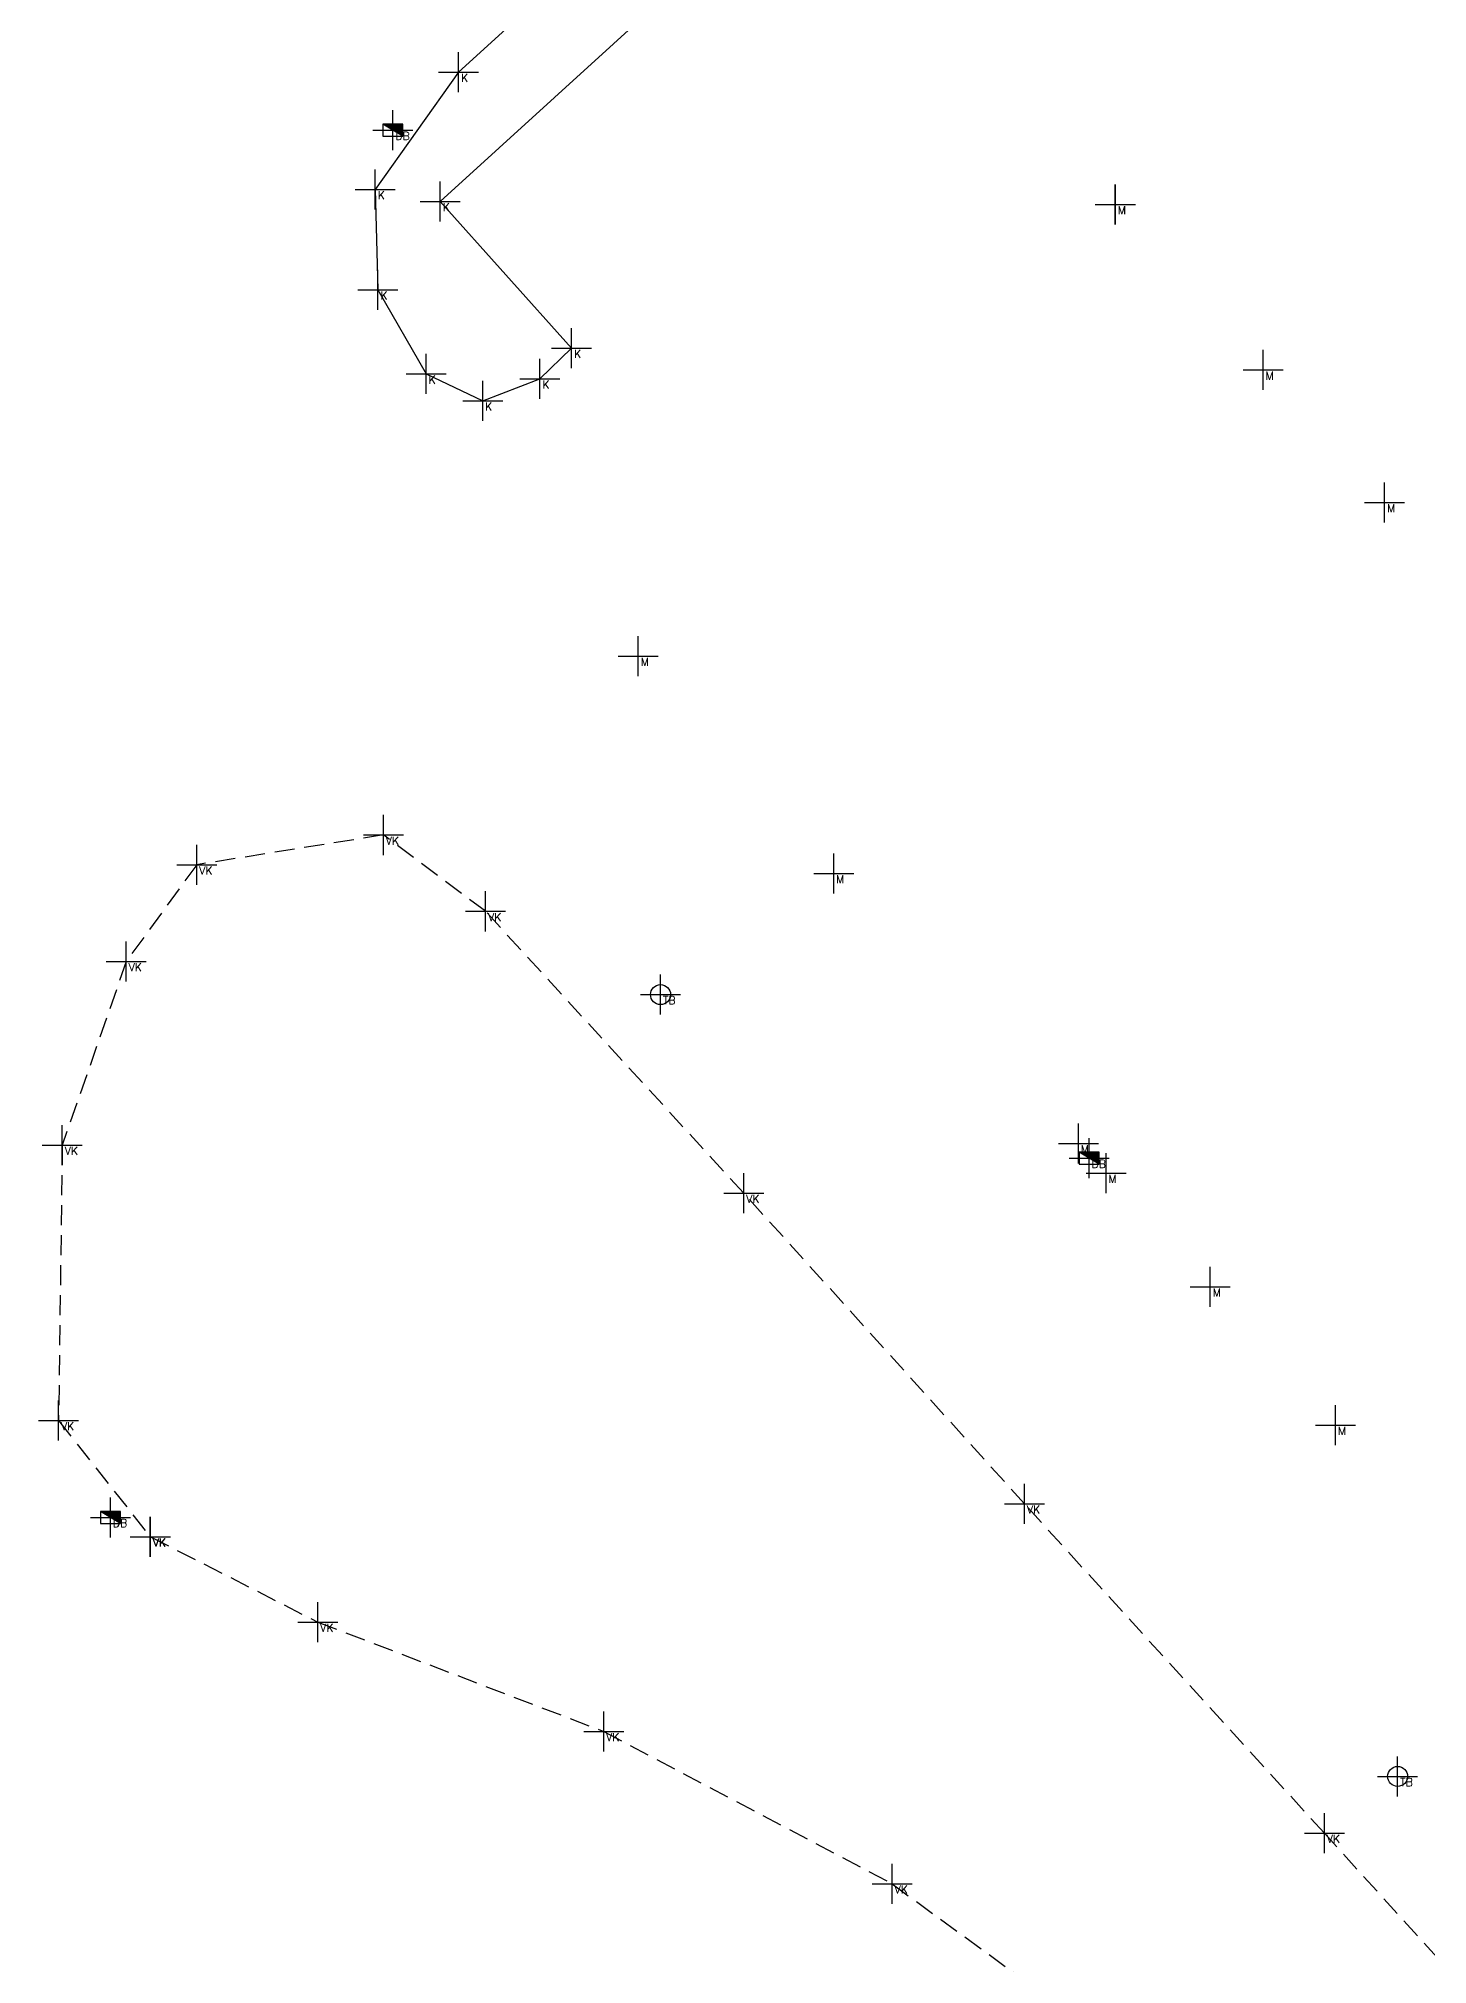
# Model space of a CAD drawing. Header units: metres. Extents: x 113488 to 113987, y 6281306 to 6282136.
# Drawn here: x 113774.98 to 113809.7, y 6281512.29 to 6281560.43 of the extents above; entities that cross this region are included whole.
import ezdxf
from ezdxf.enums import TextEntityAlignment as Align

# ---------------------------------------------------------------- set-up
doc = ezdxf.new("R2010")
doc.units = ezdxf.units.M
doc.header["$PDMODE"] = 2
doc.header["$PDSIZE"] = 0.5
doc.linetypes.add('DASHED', pattern=[0.75, 0.5, -0.25])
for name, color, linetype in [('M-2VA', 7, 'Continuous'), ('M-3YTOR', 7, 'Continuous'), ('M-BEF-BRUNNAR-INMÄTT', 7, 'Continuous'), ('M-BEF-VÄGKANT', 6, 'DASHED'), ('M-BEF-VÄGKANTSTÖD', 1, 'Continuous'), ('M-BRUNNAR', 3, 'Continuous'), ('M-BRUNNSLOCK', 1, 'Continuous'), ('pntdesc', 1, 'Continuous')]:
    doc.layers.add(name, color=color, linetype=linetype)
doc.styles.get("Standard").update_dxf_attribs({"font": 'simplex8.shx'})

# ---------------------------------------------------------------- blocks, each defined once
blk = doc.blocks.new('meas')
at = {"color": 0}
blk.add_point((0, 0), dxfattribs=at)
at = {"layer": 'pntdesc'}
blk.add_attdef('PNTDESC', text='', height=1, dxfattribs=at).set_placement((0.3, -0.21), align=Align.TOP_LEFT)
blk = doc.blocks.new('TB')
at = {"layer": 'M-BRUNNAR', "ltscale": 0.1}
blk.add_circle((0, 0), 0.25, dxfattribs=at)
at = {"layer": 'M-BRUNNSLOCK', "ltscale": 0.1}
blk.add_circle((0, 0), 0.25, dxfattribs=at)
blk = doc.blocks.new('BEF-DB')
blk.add_hatch(color=256).paths.add_polyline_path([(-0.25, 0.15), (0.25, -0.15), (0.25, 0.15)])
blk.add_line((0.25, -0.15), (-0.25, 0.15))
at = {"flags": 128}
blk.add_lwpolyline([(-0.25, 0.15), (-0.25, -0.15), (0.25, -0.15), (0.25, 0.15)], close=True, dxfattribs=at)

msp = doc.modelspace()

# ---------------------------------------------------------------- linework, layer by layer
at = {"layer": 'M-BEF-VÄGKANT'}
msp.add_polyline3d([(113813.984, 6281508.011, 5.586), (113807.119, 6281515.565, 5.636), (113799.623, 6281523.8, 5.732), (113792.608, 6281531.566, 5.835), (113786.156, 6281538.61, 5.852), (113783.6, 6281540.518, 5.856), (113778.937, 6281539.776, 5.81), (113777.174, 6281537.355, 5.766), (113775.576, 6281532.769, 5.688), (113775.482, 6281525.881, 5.591), (113777.774, 6281522.976, 5.556), (113777.781, 6281522.979, 5.556), (113781.961, 6281520.845, 5.576), (113789.107, 6281518.112, 5.63), (113796.316, 6281514.301, 5.679), (113805.415, 6281507.664, 5.723), (113812.429, 6281500.635, 5.792)], dxfattribs=at)
at = {"layer": 'M-BEF-VÄGKANTSTÖD'}
msp.add_polyline3d([(113846.15, 6281611.996, 7.222), (113849.516, 6281608.316, 7.187), (113850.835, 6281609.514, 7.209), (113851.44, 6281611.528, 7.242), (113849.521, 6281613.027, 7.221), (113846.26, 6281613.031, 7.178), (113842.599, 6281611.524, 7.117), (113822.237, 6281593.018, 6.7), (113805.966, 6281578.213, 6.433), (113794.91, 6281568.164, 6.264), (113785.481, 6281559.584, 6.12), (113783.398, 6281556.652, 6.041), (113783.466, 6281554.148, 5.988), (113784.671, 6281552.041, 5.957), (113786.084, 6281551.369, 5.94), (113787.514, 6281551.917, 5.952), (113788.304, 6281552.687, 5.965), (113785.022, 6281556.352, 6.029), (113795.156, 6281565.586, 6.219), (113803.447, 6281573.137, 6.433), (113807.699, 6281568.502, 6.389)], dxfattribs=at)

# ---------------------------------------------------------------- block references
at = {"layer": 'M-2VA', "color": 150}
ref = msp.add_blockref('meas', (113783.839, 6281558.132, 6.066), dxfattribs=dict(at, xscale=0.2, yscale=0.2, zscale=0.2))
ref.add_attrib('PNTDESC', 'DB', dxfattribs={"layer": 'pntdesc', "height": 0.2}).set_placement((113783.899, 6281558.09, 6.066), align=Align.TOP_LEFT)
at = {"layer": 'M-2VA', "color": 50}
ref = msp.add_blockref('meas', (113790.528, 6281536.528, 5.836), dxfattribs=dict(at, xscale=0.2, yscale=0.2, zscale=0.2))
ref.add_attrib('PNTDESC', 'TB', dxfattribs={"layer": 'pntdesc', "height": 0.2}).set_placement((113790.588, 6281536.486, 5.836), align=Align.TOP_LEFT)
at = {"layer": 'M-2VA', "color": 150}
ref = msp.add_blockref('meas', (113801.241, 6281532.438, 5.68), dxfattribs=dict(at, xscale=0.2, yscale=0.2, zscale=0.2))
ref.add_attrib('PNTDESC', 'DB', dxfattribs={"layer": 'pntdesc', "height": 0.2}).set_placement((113801.301, 6281532.396, 5.68), align=Align.TOP_LEFT)
ref = msp.add_blockref('meas', (113776.778, 6281523.462, 5.518), dxfattribs=dict(at, xscale=0.2, yscale=0.2, zscale=0.2))
ref.add_attrib('PNTDESC', 'DB', dxfattribs={"layer": 'pntdesc', "height": 0.2}).set_placement((113776.838, 6281523.42, 5.518), align=Align.TOP_LEFT)
ref = msp.add_blockref('meas', (113776.78, 6281523.461, 5.52), dxfattribs=dict(at, xscale=0.2, yscale=0.2, zscale=0.2))
ref.add_attrib('PNTDESC', 'DB', dxfattribs={"layer": 'pntdesc', "height": 0.2}).set_placement((113776.84, 6281523.419, 5.52), align=Align.TOP_LEFT)
at = {"layer": 'M-2VA', "color": 50}
ref = msp.add_blockref('meas', (113808.95, 6281516.987, 5.565), dxfattribs=dict(at, xscale=0.2, yscale=0.2, zscale=0.2))
ref.add_attrib('PNTDESC', 'TB', dxfattribs={"layer": 'pntdesc', "height": 0.2}).set_placement((113809.01, 6281516.945, 5.565), align=Align.TOP_LEFT)
at = {"layer": 'M-3YTOR', "color": 130}
ref = msp.add_blockref('meas', (113785.481, 6281559.584, 6.12), dxfattribs=dict(at, xscale=0.2, yscale=0.2, zscale=0.2))
ref.add_attrib('PNTDESC', 'K', dxfattribs={"layer": 'pntdesc', "height": 0.2}).set_placement((113785.541, 6281559.542, 6.12), align=Align.TOP_LEFT)
ref = msp.add_blockref('meas', (113783.398, 6281556.652, 6.041), dxfattribs=dict(at, xscale=0.2, yscale=0.2, zscale=0.2))
ref.add_attrib('PNTDESC', 'K', dxfattribs={"layer": 'pntdesc', "height": 0.2}).set_placement((113783.458, 6281556.61, 6.041), align=Align.TOP_LEFT)
ref = msp.add_blockref('meas', (113785.022, 6281556.352, 6.029), dxfattribs=dict(at, xscale=0.2, yscale=0.2, zscale=0.2))
ref.add_attrib('PNTDESC', 'K', dxfattribs={"layer": 'pntdesc', "height": 0.2}).set_placement((113785.082, 6281556.31, 6.029), align=Align.TOP_LEFT)
at = {"layer": 'M-3YTOR', "color": 90}
ref = msp.add_blockref('meas', (113801.892, 6281556.281, 6.122), dxfattribs=dict(at, xscale=0.2, yscale=0.2, zscale=0.2))
ref.add_attrib('PNTDESC', 'M', dxfattribs={"layer": 'pntdesc', "height": 0.2}).set_placement((113801.952, 6281556.239, 6.122), align=Align.TOP_LEFT)
ref = msp.add_blockref('meas', (113801.897, 6281556.281, 6.124), dxfattribs=dict(at, xscale=0.2, yscale=0.2, zscale=0.2))
ref.add_attrib('PNTDESC', 'M', dxfattribs={"layer": 'pntdesc', "height": 0.2}).set_placement((113801.957, 6281556.239, 6.124), align=Align.TOP_LEFT)
at = {"layer": 'M-3YTOR', "color": 130}
ref = msp.add_blockref('meas', (113783.466, 6281554.148, 5.988), dxfattribs=dict(at, xscale=0.2, yscale=0.2, zscale=0.2))
ref.add_attrib('PNTDESC', 'K', dxfattribs={"layer": 'pntdesc', "height": 0.2}).set_placement((113783.526, 6281554.106, 5.988), align=Align.TOP_LEFT)
ref = msp.add_blockref('meas', (113788.304, 6281552.687, 5.965), dxfattribs=dict(at, xscale=0.2, yscale=0.2, zscale=0.2))
ref.add_attrib('PNTDESC', 'K', dxfattribs={"layer": 'pntdesc', "height": 0.2}).set_placement((113788.364, 6281552.645, 5.965), align=Align.TOP_LEFT)
ref = msp.add_blockref('meas', (113784.671, 6281552.041, 5.957), dxfattribs=dict(at, xscale=0.2, yscale=0.2, zscale=0.2))
ref.add_attrib('PNTDESC', 'K', dxfattribs={"layer": 'pntdesc', "height": 0.2}).set_placement((113784.731, 6281551.999, 5.957), align=Align.TOP_LEFT)
at = {"layer": 'M-3YTOR', "color": 90}
ref = msp.add_blockref('meas', (113805.587, 6281552.141, 6.093), dxfattribs=dict(at, xscale=0.2, yscale=0.2, zscale=0.2))
ref.add_attrib('PNTDESC', 'M', dxfattribs={"layer": 'pntdesc', "height": 0.2}).set_placement((113805.647, 6281552.099, 6.093), align=Align.TOP_LEFT)
at = {"layer": 'M-3YTOR', "color": 130}
ref = msp.add_blockref('meas', (113787.514, 6281551.917, 5.952), dxfattribs=dict(at, xscale=0.2, yscale=0.2, zscale=0.2))
ref.add_attrib('PNTDESC', 'K', dxfattribs={"layer": 'pntdesc', "height": 0.2}).set_placement((113787.574, 6281551.875, 5.952), align=Align.TOP_LEFT)
ref = msp.add_blockref('meas', (113786.084, 6281551.369, 5.94), dxfattribs=dict(at, xscale=0.2, yscale=0.2, zscale=0.2))
ref.add_attrib('PNTDESC', 'K', dxfattribs={"layer": 'pntdesc', "height": 0.2}).set_placement((113786.144, 6281551.327, 5.94), align=Align.TOP_LEFT)
at = {"layer": 'M-3YTOR', "color": 90}
ref = msp.add_blockref('meas', (113808.624, 6281548.83, 6.019), dxfattribs=dict(at, xscale=0.2, yscale=0.2, zscale=0.2))
ref.add_attrib('PNTDESC', 'M', dxfattribs={"layer": 'pntdesc', "height": 0.2}).set_placement((113808.684, 6281548.788, 6.019), align=Align.TOP_LEFT)
ref = msp.add_blockref('meas', (113789.972, 6281544.987, 5.855), dxfattribs=dict(at, xscale=0.2, yscale=0.2, zscale=0.2))
ref.add_attrib('PNTDESC', 'M', dxfattribs={"layer": 'pntdesc', "height": 0.2}).set_placement((113790.032, 6281544.945, 5.855), align=Align.TOP_LEFT)
at = {"layer": 'M-3YTOR', "color": 50}
ref = msp.add_blockref('meas', (113783.6, 6281540.518, 5.856), dxfattribs=dict(at, xscale=0.2, yscale=0.2, zscale=0.2))
ref.add_attrib('PNTDESC', 'VK', dxfattribs={"layer": 'pntdesc', "height": 0.2}).set_placement((113783.66, 6281540.476, 5.856), align=Align.TOP_LEFT)
ref = msp.add_blockref('meas', (113778.937, 6281539.776, 5.81), dxfattribs=dict(at, xscale=0.2, yscale=0.2, zscale=0.2))
ref.add_attrib('PNTDESC', 'VK', dxfattribs={"layer": 'pntdesc', "height": 0.2}).set_placement((113778.997, 6281539.734, 5.81), align=Align.TOP_LEFT)
at = {"layer": 'M-3YTOR', "color": 90}
ref = msp.add_blockref('meas', (113794.855, 6281539.557, 5.794), dxfattribs=dict(at, xscale=0.2, yscale=0.2, zscale=0.2))
ref.add_attrib('PNTDESC', 'M', dxfattribs={"layer": 'pntdesc', "height": 0.2}).set_placement((113794.915, 6281539.515, 5.794), align=Align.TOP_LEFT)
at = {"layer": 'M-3YTOR', "color": 50}
ref = msp.add_blockref('meas', (113786.156, 6281538.61, 5.852), dxfattribs=dict(at, xscale=0.2, yscale=0.2, zscale=0.2))
ref.add_attrib('PNTDESC', 'VK', dxfattribs={"layer": 'pntdesc', "height": 0.2}).set_placement((113786.216, 6281538.568, 5.852), align=Align.TOP_LEFT)
ref = msp.add_blockref('meas', (113777.174, 6281537.355, 5.766), dxfattribs=dict(at, xscale=0.2, yscale=0.2, zscale=0.2))
ref.add_attrib('PNTDESC', 'VK', dxfattribs={"layer": 'pntdesc', "height": 0.2}).set_placement((113777.234, 6281537.313, 5.766), align=Align.TOP_LEFT)
ref = msp.add_blockref('meas', (113775.576, 6281532.769, 5.688), dxfattribs=dict(at, xscale=0.2, yscale=0.2, zscale=0.2))
ref.add_attrib('PNTDESC', 'VK', dxfattribs={"layer": 'pntdesc', "height": 0.2}).set_placement((113775.636, 6281532.727, 5.688), align=Align.TOP_LEFT)
at = {"layer": 'M-3YTOR', "color": 90}
ref = msp.add_blockref('meas', (113800.97, 6281532.81, 5.679), dxfattribs=dict(at, xscale=0.2, yscale=0.2, zscale=0.2))
ref.add_attrib('PNTDESC', 'M', dxfattribs={"layer": 'pntdesc', "height": 0.2}).set_placement((113801.03, 6281532.768, 5.679), align=Align.TOP_LEFT)
ref = msp.add_blockref('meas', (113801.662, 6281532.069, 5.676), dxfattribs=dict(at, xscale=0.2, yscale=0.2, zscale=0.2))
ref.add_attrib('PNTDESC', 'M', dxfattribs={"layer": 'pntdesc', "height": 0.2}).set_placement((113801.722, 6281532.027, 5.676), align=Align.TOP_LEFT)
at = {"layer": 'M-3YTOR', "color": 50}
ref = msp.add_blockref('meas', (113792.608, 6281531.566, 5.835), dxfattribs=dict(at, xscale=0.2, yscale=0.2, zscale=0.2))
ref.add_attrib('PNTDESC', 'VK', dxfattribs={"layer": 'pntdesc', "height": 0.2}).set_placement((113792.668, 6281531.524, 5.835), align=Align.TOP_LEFT)
at = {"layer": 'M-3YTOR', "color": 90}
ref = msp.add_blockref('meas', (113804.267, 6281529.221, 5.654), dxfattribs=dict(at, xscale=0.2, yscale=0.2, zscale=0.2))
ref.add_attrib('PNTDESC', 'M', dxfattribs={"layer": 'pntdesc', "height": 0.2}).set_placement((113804.327, 6281529.179, 5.654), align=Align.TOP_LEFT)
at = {"layer": 'M-3YTOR', "color": 50}
ref = msp.add_blockref('meas', (113775.482, 6281525.881, 5.591), dxfattribs=dict(at, xscale=0.2, yscale=0.2, zscale=0.2))
ref.add_attrib('PNTDESC', 'VK', dxfattribs={"layer": 'pntdesc', "height": 0.2}).set_placement((113775.542, 6281525.839, 5.591), align=Align.TOP_LEFT)
at = {"layer": 'M-3YTOR', "color": 90}
ref = msp.add_blockref('meas', (113807.398, 6281525.764, 5.594), dxfattribs=dict(at, xscale=0.2, yscale=0.2, zscale=0.2))
ref.add_attrib('PNTDESC', 'M', dxfattribs={"layer": 'pntdesc', "height": 0.2}).set_placement((113807.458, 6281525.722, 5.594), align=Align.TOP_LEFT)
at = {"layer": 'M-3YTOR', "color": 50}
ref = msp.add_blockref('meas', (113799.623, 6281523.8, 5.732), dxfattribs=dict(at, xscale=0.2, yscale=0.2, zscale=0.2))
ref.add_attrib('PNTDESC', 'VK', dxfattribs={"layer": 'pntdesc', "height": 0.2}).set_placement((113799.683, 6281523.758, 5.732), align=Align.TOP_LEFT)
ref = msp.add_blockref('meas', (113777.774, 6281522.976, 5.556), dxfattribs=dict(at, xscale=0.2, yscale=0.2, zscale=0.2))
ref.add_attrib('PNTDESC', 'VK', dxfattribs={"layer": 'pntdesc', "height": 0.2}).set_placement((113777.834, 6281522.934, 5.556), align=Align.TOP_LEFT)
ref = msp.add_blockref('meas', (113777.781, 6281522.979, 5.556), dxfattribs=dict(at, xscale=0.2, yscale=0.2, zscale=0.2))
ref.add_attrib('PNTDESC', 'VK', dxfattribs={"layer": 'pntdesc', "height": 0.2}).set_placement((113777.841, 6281522.937, 5.556), align=Align.TOP_LEFT)
ref = msp.add_blockref('meas', (113781.961, 6281520.845, 5.576), dxfattribs=dict(at, xscale=0.2, yscale=0.2, zscale=0.2))
ref.add_attrib('PNTDESC', 'VK', dxfattribs={"layer": 'pntdesc', "height": 0.2}).set_placement((113782.021, 6281520.803, 5.576), align=Align.TOP_LEFT)
ref = msp.add_blockref('meas', (113789.107, 6281518.112, 5.63), dxfattribs=dict(at, xscale=0.2, yscale=0.2, zscale=0.2))
ref.add_attrib('PNTDESC', 'VK', dxfattribs={"layer": 'pntdesc', "height": 0.2}).set_placement((113789.167, 6281518.07, 5.63), align=Align.TOP_LEFT)
ref = msp.add_blockref('meas', (113807.119, 6281515.565, 5.636), dxfattribs=dict(at, xscale=0.2, yscale=0.2, zscale=0.2))
ref.add_attrib('PNTDESC', 'VK', dxfattribs={"layer": 'pntdesc', "height": 0.2}).set_placement((113807.179, 6281515.523, 5.636), align=Align.TOP_LEFT)
ref = msp.add_blockref('meas', (113796.316, 6281514.301, 5.679), dxfattribs=dict(at, xscale=0.2, yscale=0.2, zscale=0.2))
ref.add_attrib('PNTDESC', 'VK', dxfattribs={"layer": 'pntdesc', "height": 0.2}).set_placement((113796.376, 6281514.259, 5.679), align=Align.TOP_LEFT)
at = {"layer": 'M-BEF-BRUNNAR-INMÄTT'}
for name, p in [('BEF-DB', (113783.839, 6281558.132, 6.066)), ('TB', (113790.528, 6281536.528, 5.836)), ('BEF-DB', (113801.241, 6281532.438, 5.68)), ('BEF-DB', (113776.778, 6281523.462, 5.518)), ('BEF-DB', (113776.78, 6281523.461, 5.52)), ('TB', (113808.95, 6281516.987, 5.565))]:
    msp.add_blockref(name, p, dxfattribs=at)

doc.saveas('drawing.dxf')
